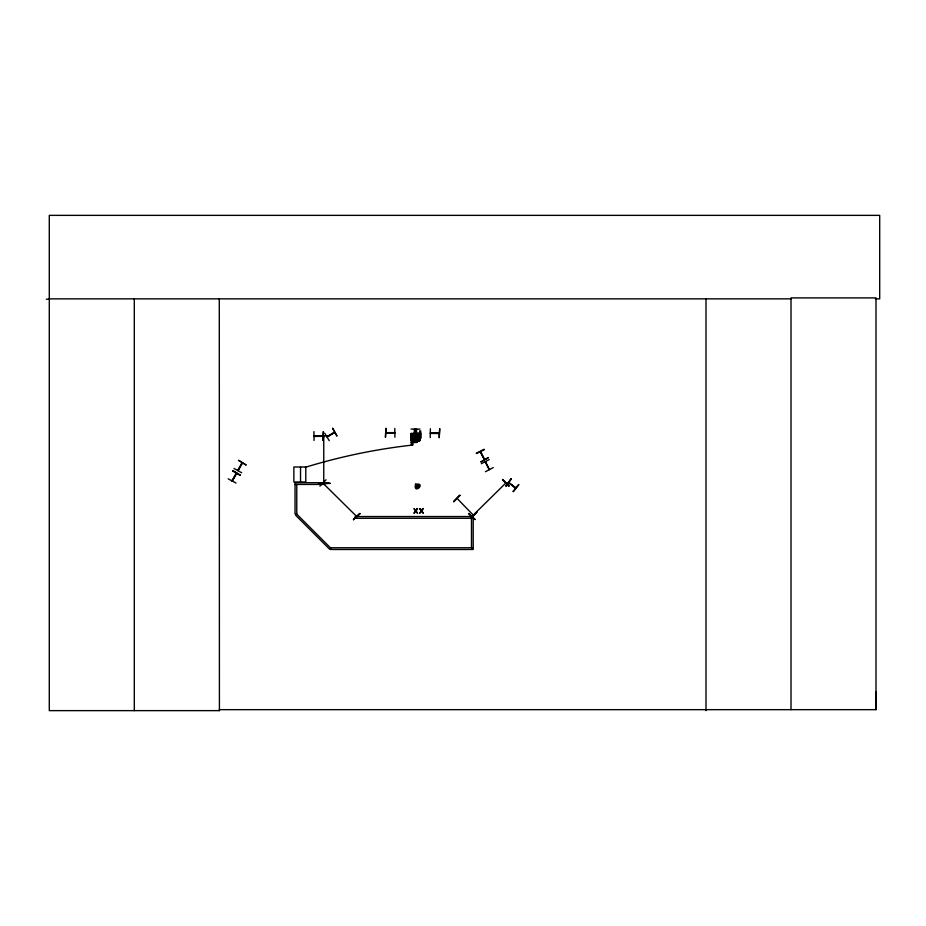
<?xml version="1.0" encoding="UTF-8"?>
<svg xmlns="http://www.w3.org/2000/svg" width="926" height="926" viewBox="0 0 926 926"><rect width="100%" height="100%" fill="white"/><g stroke="black" fill="none" stroke-linecap="round" stroke-linejoin="round"><path stroke-width="1.39" d="M875.371 298.855L879.7 298.855L879.7 215.364L49.286 215.364L49.286 710.636L219.416 710.636L219.3 709.663L876.008 709.663L876.135 691.757M419.698 438.322L419.698 440.695L418.784 441.158L410.994 440.637L411.202 433.762L419.929 433.426L419.027 433.345L418.911 434.178L411.225 434.062C409.755 436.887 414.119 436.956 412.568 434.028M411.804 435.151C412.464 430.405 409.848 436.829 411.989 434.525L418.876 434.525L419.061 435.151M411.04 440.545L411.839 440.545L412.001 433.866L411.109 433.38M412.058 433.426L419.814 433.391L419.698 440.545L418.899 440.545L419.131 433.38M419.038 433.808L419.86 435.07M419.86 434.792L419.767 433.796L420.728 433.773M231.998 480.825L232.38 480.05M237.716 470.501L238.572 469.783M355.804 516.095L356.556 516.349L322.908 483.129M324.1 435.857L323.753 436.817L323.753 435.833M334.494 432.488L327.179 436.956M515.655 488.083L514.879 487.481M515.851 487.84L514.995 487.632M417.14 487.759L417.58 486.011L417.95 487.689L417.14 487.759L415.867 485.93L416.885 484.726L418.899 485.664L417.95 487.689M417.464 485.953L417.695 484.657M323.706 436.019L324.112 436.632M413.806 434.317L413.644 433.426L414.605 433.518M323 483.291L323.718 483.43M232.021 480.698L236.28 473.082L235.852 473.753M236.581 473.313L232.264 480.976M237.762 470.42L242.01 462.757M242.265 463.116L238.028 470.57L242.357 462.954M472.746 516.083L472.156 516.615M505.677 483.164L472.005 516.338L472.781 516.025M473.464 514.833L473.811 515.169M324.1 483.187L324.1 482.411M314.053 435.857L322.896 435.857M321.912 435.857L321.912 436.366M385.945 432.673L386.987 433.079M430.37 433.009L431.412 433.414M232.773 470.616L240.285 475.304L232.785 470.582M233.977 468.429L241.686 472.769M232.345 480.883L236.639 473.279M236.003 483.036L228.201 478.858M246.015 464.979L238.491 460.291L246.038 464.921M473.279 515.145L457.131 498.443M411.121 435.093L419.767 435.07M485.166 461.773L489.183 469.656M489.449 469.517L485.56 461.773M242.242 463.035L241.929 463.625M412.047 435.961L411.086 437.28L410.994 440.718L412.012 441.17M505.966 485.884L511.441 478.939M509.404 483.164L508.895 482.365M513.027 491.451L518.583 484.564M513.363 491.718L518.849 484.773M515.608 488.233L508.71 482.608L515.736 487.689M322.838 436.227L314.076 436.215L322.908 436.354M394.001 432.627L394.8 432.673M416.411 487.412L417.256 486.393M417.58 486.011L418.425 485.004M411.098 434.792L411.896 435.07M319.898 486.162L326.033 479.784M359.948 513.687L353.408 519.671L359.983 513.71M353.5 519.752L359.67 513.409M453.671 501.51L460.025 495.341M453.809 501.649L459.898 495.213L453.833 501.672M327.04 436.574L334.517 432.361M324.667 433.136L329.262 440.695M328.742 435.938L333.047 433.241M336.867 435.926L332.584 428.171L336.914 435.891M476.311 453.265L484.194 449.249M476.462 453.555L484.402 449.654M480.363 451.911L484.263 459.527M488.453 457.594L480.756 461.993L488.419 457.537M481.358 463.706L489.183 459.585M493.257 467.572L485.432 471.704M419.698 440.602L418.784 441.065M415.936 486.74L417.186 486.289M417.649 486.115L418.899 485.664M411.538 444.364C409.605 445.406 414.721 445.313 412.649 444.341M416.7 441.123L418.158 440.683L418.147 438.299L416.7 437.269L413.991 437.28L412.533 438.311L412.545 440.695L413.991 441.123L413.899 442.454L413.991 441.042M509.358 483.164L508.733 482.724L515.585 488.025M430.555 432.963L439.028 433.414M439.098 432.986L438.195 433.414M439.028 433.368L430.37 433.322M323.186 482.967L323.834 483.546M417.371 486.451L418.621 487.215M411.954 436.215L410.982 437.28L411.086 440.707L411.839 440.545M419.709 432.94L420.717 432.928M419.733 434.375L420.74 434.398M419.744 435.22L420.751 435.208M419.756 436.354L420.763 436.331M419.767 437.373L420.774 437.35M322.896 436.262L314.192 436.459M319.482 435.857L328.325 435.683M328.325 483.187C298.843 483.546 347.759 482.816 323.278 483.673M46.3 299.202L49.286 299.191M413.899 442.454L416.7 442.315M413.899 442.362L416.804 442.443L416.804 441.158M49.286 298.855L791.012 298.855M394.8 428.402L394.916 437.246M430.37 428.738L430.243 437.593M411.04 429.085L419.895 429.143M386.038 432.673L394.615 432.627M387.901 432.94L392.983 432.94M394.8 433.079L386.038 433.055M430.509 433.414L439.225 433.414M411.109 433.866L419.767 433.866M314.053 440.44L313.926 431.585M295.047 484.437L324.551 484.437L324.551 482.724L295.047 482.724L295.047 513.942L296.771 513.942L296.771 484.437M473.198 518.271L355.202 518.271L355.202 516.546L473.198 516.546L473.198 549.488L330.709 549.488L330.709 547.764L473.198 547.764M415.867 485.93L417.175 486.162M417.661 486.254L418.969 486.474M480.64 451.668L484.576 459.389M232.576 470.952L240.297 475.281M416.214 485.189L417.221 486.046L416.885 484.726M502.714 479.575L509.011 485.791M502.482 479.807L508.779 486.023M468.811 513.49L475.188 519.613L468.579 513.722M481.242 453.462L483.557 457.988M417.221 433.646L417.256 434.387L416.422 434.259M420.798 438.484L420.682 430.891L419.675 430.903L419.791 438.496M323.741 482.319L323.753 483.117L323.753 435.926M419.698 440.695L418.899 440.545M419.605 438.311L419.605 440.683M416.7 441.031L416.7 442.397M416.225 442.188L414.478 442.188M876.008 709.663L876.008 297.894L791.012 297.894L791.012 709.663M706.006 298.855L706.006 710.636M471.484 518.271L471.484 547.764M416.087 429.143L416.087 436.725M415.982 429.143L416.017 436.725M414.917 429.143L414.952 436.725M414.848 429.143L414.848 436.725M300.533 466.993L300.533 481.983M219.288 298.855L219.416 710.636M134.293 298.855L134.293 710.636M305.383 467.294A592.015 588.809 89.4 0 1 411.862 445.14M411.005 442.825L413.193 442.883L411.005 442.825M412.822 437.593L414.755 439.109L412.915 440.591L415.38 439.41L417.8 440.521L415.948 439.109L417.846 437.581L415.334 438.831L412.822 437.593M416.931 508.594L415.797 510.434L413.968 508.594L415.415 510.932L413.922 513.27L415.751 511.407L417.603 513.27L416.144 510.897L417.603 508.594L416.931 508.594M422.673 508.594L421.538 510.434L419.709 508.594L421.156 510.932L419.663 513.27L421.504 511.407L423.356 513.27L421.886 510.897L423.344 508.594L422.673 508.594M511.152 478.707L506.059 485.965L511.152 478.707M502.749 479.541L508.698 486.115L502.749 479.541M476.867 512.182L470.767 518.595L476.821 512.136M296.667 514.034L295.556 515.157L329.587 549.187L330.709 548.076L296.667 514.034M415.531 484.171C412.996 495.572 427.129 482.515 415.531 484.171M418.795 435.903L411.977 435.915L418.795 435.984M416.7 438.299L413.991 438.299L413.991 440.695L416.7 440.695L416.7 438.299M385.945 428.402L385.459 437.246L385.945 428.402M439.711 428.738L439.213 437.593L439.711 428.738M323.394 431.585L322.954 440.44L323.348 431.585M305.777 466.993L293.855 466.993L293.855 481.983L305.777 481.983L305.777 466.993M416.445 436.725L416.445 429.143L416.411 436.725M414.524 436.725L414.524 429.143L414.478 436.725"/></g></svg>
